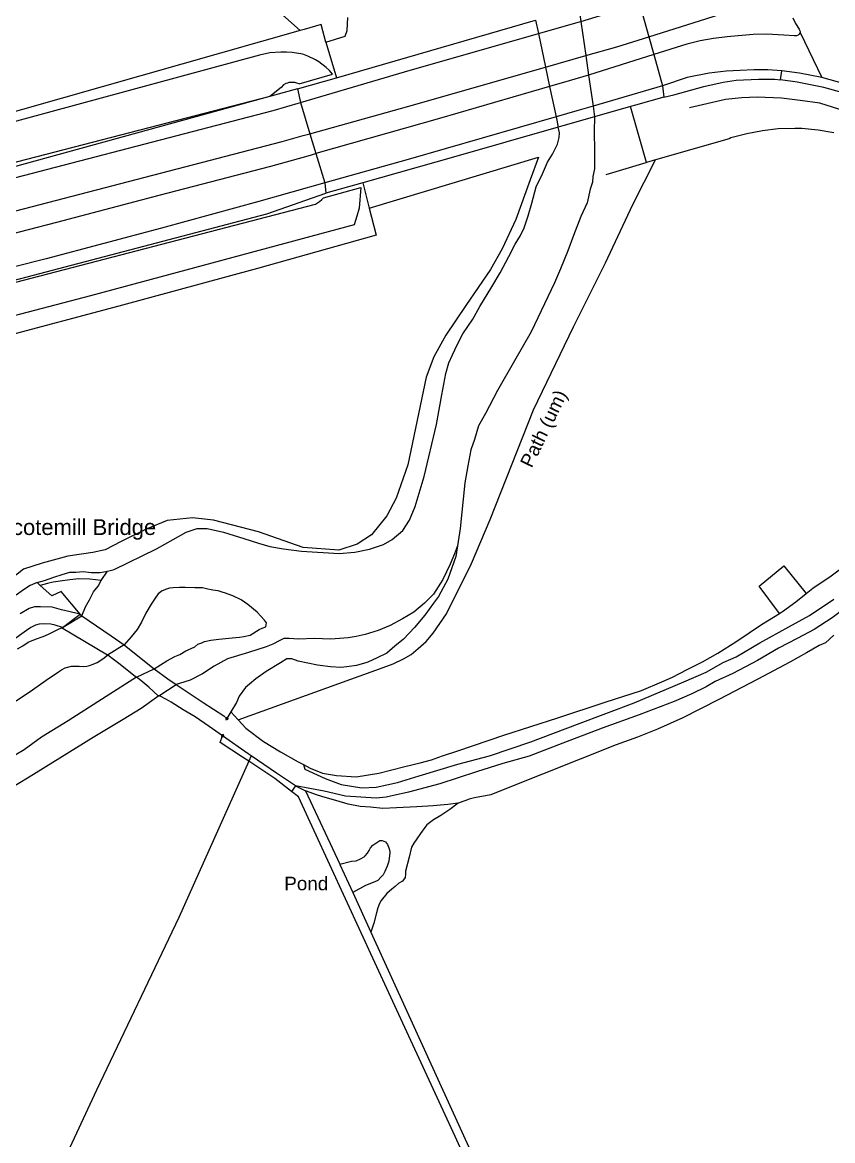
# Model space of a CAD drawing. Header units: millimetres. Extents: x 111502 to 977541, y 8702 to 1044108.
# Drawn here: x 488517.7 to 488697.9, y 242608.1 to 242856.8 of the extents above; entities that cross this region are included whole.
import ezdxf

# ---------------------------------------------------------------- set-up
doc = ezdxf.new("R2010")
doc.units = ezdxf.units.MM
doc.header["$LTSCALE"] = 0.25
doc.linetypes.add('DASHED2', pattern=[9.525, 6.35, -3.175])
doc.layers.add('E HVSS As Laid HV', color=10, linetype='Continuous')
doc.layers.add('X HVSS Site Background', color=8, linetype='Continuous')
doc.styles.add('OS Master Map$1$Standard', font='txt')

# ---------------------------------------------------------------- blocks, each defined once
blk = doc.blocks.new('OS Master Map$1$OSS17')
at = {"color": 8, "true_color": 0x707070, "const_width": 0.375, "flags": 128}
blk.add_lwpolyline([(0.188, 0), (0.181, 0.049), (0.162, 0.094), (0.133, 0.133), (0.094, 0.162), (0.049, 0.181), (0, 0.188), (-0.049, 0.181), (-0.094, 0.162), (-0.133, 0.133), (-0.162, 0.094), (-0.181, 0.049), (-0.188, 0), (-0.181, -0.049), (-0.162, -0.094), (-0.133, -0.133), (-0.094, -0.162), (-0.049, -0.181), (0, -0.188), (0.049, -0.181), (0.094, -0.162), (0.133, -0.133), (0.162, -0.094), (0.181, -0.049), (0.188, 0), (0.181, 0.049)], dxfattribs=at)
blk = doc.blocks.new('OS Master Map$1$OSS5')
at = {"color": 8, "true_color": 0x707070, "const_width": 0.174, "flags": 128}
blk.add_lwpolyline([(-0.5, 0), (0.5, 0)], dxfattribs=at)
blk = doc.blocks.new('OS MAP 060722')
at = {"layer": 'X HVSS Site Background', "flags": 128}
for points in [[(-283.62, 3790.76), (-283.75, 3789.84), (-283.75, 3789.84), (-285.71, 3778.9), (-285.71, 3778.9), (-274.8, 3764.02), (-274.8, 3764.02), (-269.01, 3759.57), (-269.01, 3759.57), (-261.5, 3754.66), (-261.5, 3754.66), (-240.84, 3737.44), (-240.84, 3737.44), (-231.09, 3728.65)], [(-225.38, 3726.09), (-221.07, 3727.41), (-221.07, 3727.41), (-220.61, 3728.65), (-220.61, 3728.65), (-220.45, 3731.6)], [(-121.52, 3731.47), (-120.92, 3730.27), (-120.92, 3730.27), (-120.12, 3728.97), (-120.12, 3728.97), (-120.02, 3728.77), (-120.02, 3728.77), (-119.92, 3728.47), (-119.92, 3728.47), (-119.92, 3728.27)], [(-230.98, 3712.69), (-207.88, 3719.49), (-207.88, 3719.49), (-178.07, 3727.99), (-178.07, 3727.99), (-168.98, 3730.59), (-168.98, 3730.59), (-168.64, 3730.69), (-168.64, 3730.69), (-161.85, 3732.77), (-161.85, 3732.77), (-155.58, 3734.69)], [(-169.08, 3733.79), (-168.64, 3730.69), (-168.64, 3730.69), (-167.55, 3723.09), (-167.55, 3723.09), (-166.93, 3718.75), (-166.93, 3718.75), (-165.95, 3711.86), (-165.95, 3711.86), (-165.61, 3709.5)], [(-155.58, 3734.69), (-153.52, 3727.3)], [(-153.52, 3727.3), (-140.62, 3731.37), (-140.62, 3731.37), (-138.99, 3731.89), (-138.99, 3731.89), (-135.62, 3732.97), (-135.62, 3732.97), (-132.22, 3734.17)], [(-222.98, 3718.19), (-178.71, 3731)], [(-178.71, 3731), (-178.07, 3727.99), (-178.07, 3727.99), (-176.5, 3720.54), (-176.5, 3720.54), (-175.59, 3716.23), (-175.59, 3716.23), (-174.16, 3709.47), (-174.16, 3709.47), (-173.68, 3707.2)], [(-231.09, 3728.65), (-292.78, 3711.09), (-292.78, 3711.09), (-310.21, 3706.29), (-310.21, 3706.29), (-310.58, 3706.19), (-310.58, 3706.19), (-320.88, 3703.29), (-320.88, 3703.29), (-330.62, 3700.73)], [(-225.38, 3726.09), (-226.38, 3729.99), (-226.38, 3729.99), (-230.21, 3728.9), (-230.21, 3728.9), (-231.09, 3728.65)], [(-119.92, 3728.27), (-120.12, 3727.87), (-120.12, 3727.87), (-120.32, 3727.67), (-120.32, 3727.67), (-120.72, 3727.47), (-120.72, 3727.47), (-121.22, 3727.47), (-121.22, 3727.47), (-123.52, 3727.67), (-123.52, 3727.67), (-127.32, 3727.87), (-127.32, 3727.87), (-130.32, 3727.77), (-130.32, 3727.77), (-136.12, 3727.27), (-136.12, 3727.27), (-139.12, 3726.87), (-139.12, 3726.87), (-142.12, 3726.37), (-142.12, 3726.37), (-145.12, 3725.67), (-145.12, 3725.67), (-152.42, 3723.36)], [(-119.92, 3728.27), (-115.05, 3718.21)], [(-228.88, 3705.73), (-206.88, 3711.89), (-206.88, 3711.89), (-176.5, 3720.54), (-176.5, 3720.54), (-167.55, 3723.09), (-167.55, 3723.09), (-160.65, 3725.05), (-160.65, 3725.05), (-153.52, 3727.3)], [(-225.38, 3726.09), (-222.98, 3718.19)], [(-153.52, 3727.3), (-152.42, 3723.36)], [(-231.28, 3716.79), (-223.88, 3718.99), (-223.88, 3718.99), (-224.58, 3719.79), (-224.58, 3719.79), (-225.28, 3720.49), (-225.28, 3720.49), (-226.88, 3721.69), (-226.88, 3721.69), (-227.68, 3722.19), (-227.68, 3722.19), (-229.38, 3722.99), (-229.38, 3722.99), (-230.48, 3723.39), (-230.48, 3723.39), (-232.88, 3723.79), (-232.88, 3723.79), (-234.08, 3723.89), (-234.08, 3723.89), (-235.38, 3723.89), (-235.38, 3723.89), (-237.78, 3723.69), (-237.78, 3723.69), (-240.08, 3723.19), (-240.08, 3723.19), (-310.58, 3704.09)], [(-152.42, 3723.36), (-166.93, 3718.75), (-166.93, 3718.75), (-171.28, 3717.49), (-171.28, 3717.49), (-175.59, 3716.23), (-175.59, 3716.23), (-200.08, 3709.09), (-200.08, 3709.09), (-227.55, 3701.33)], [(-152.42, 3723.36), (-150.48, 3716.39)], [(-231.68, 3715.69), (-222.98, 3718.19)], [(-123.95, 3719.71), (-127.05, 3719.91), (-127.05, 3719.91), (-130.15, 3719.91), (-130.15, 3719.91), (-133.25, 3719.81), (-133.25, 3719.81), (-136.35, 3719.61), (-136.35, 3719.61), (-140.15, 3719.21), (-140.15, 3719.21), (-145.04, 3718.21), (-145.04, 3718.21), (-150.48, 3716.39)], [(-124.25, 3717.71), (-123.95, 3719.71)], [(-115.05, 3718.21), (-120.05, 3719.21), (-120.05, 3719.21), (-123.95, 3719.71)], [(-96.05, 3709.5), (-100.27, 3712.66), (-100.27, 3712.66), (-101.7, 3713.35), (-101.7, 3713.35), (-103.65, 3714.51), (-103.65, 3714.51), (-107.65, 3716.01), (-107.65, 3716.01), (-110.05, 3716.81), (-110.05, 3716.81), (-115.05, 3718.21)], [(-231.28, 3716.79), (-231.78, 3716.99), (-231.78, 3716.99), (-232.28, 3717.09), (-232.28, 3717.09), (-233.58, 3717.09), (-233.58, 3717.09), (-233.88, 3716.99), (-233.88, 3716.99), (-234.28, 3716.89), (-234.28, 3716.89), (-234.78, 3716.59), (-234.78, 3716.59), (-235.28, 3715.99), (-235.28, 3715.99), (-237.78, 3713.99), (-237.78, 3713.99), (-310.58, 3695.19), (-310.58, 3695.19), (-331.32, 3689.84)], [(-231.68, 3715.69), (-310.58, 3693.99)], [(-231.68, 3715.69), (-230.98, 3712.69)], [(-150.48, 3716.39), (-165.95, 3711.86), (-165.95, 3711.86), (-169.58, 3710.79), (-169.58, 3710.79), (-174.16, 3709.47), (-174.16, 3709.47), (-207.08, 3699.99), (-207.08, 3699.99), (-225.58, 3694.79)], [(-150.48, 3716.39), (-150.18, 3713.89)], [(-150.18, 3713.89), (-147.96, 3714.4), (-147.96, 3714.4), (-141.29, 3716.26), (-141.29, 3716.26), (-137.04, 3717.21), (-137.04, 3717.21), (-134.14, 3717.65), (-134.14, 3717.65), (-129.15, 3717.86), (-129.15, 3717.86), (-125.51, 3717.86), (-125.51, 3717.86), (-124.25, 3717.71)], [(-101.68, 3711.26), (-108.25, 3714.11), (-108.25, 3714.11), (-110.65, 3714.91), (-110.65, 3714.91), (-114.65, 3716.01), (-114.65, 3716.01), (-120.55, 3717.21), (-120.55, 3717.21), (-124.25, 3717.71)], [(-150.18, 3713.89), (-156.48, 3712.09), (-156.48, 3712.09), (-157.64, 3711.76)], [(-109.67, 3710.65), (-115.52, 3712.53), (-115.52, 3712.53), (-119.92, 3713.14), (-119.92, 3713.14), (-124.02, 3713.64), (-124.02, 3713.64), (-129.42, 3713.84), (-129.42, 3713.84), (-132.82, 3713.74), (-132.82, 3713.74), (-136.49, 3713.31), (-136.49, 3713.31), (-144.48, 3711.49)], [(-331.55, 3686.34), (-310.58, 3691.79), (-310.58, 3691.79), (-237.08, 3710.89), (-237.08, 3710.89), (-230.98, 3712.69)], [(-230.98, 3712.69), (-228.88, 3705.73)], [(-157.64, 3711.76), (-165.61, 3709.5)], [(-154.02, 3699.34), (-157.64, 3711.76)], [(-165.61, 3709.5), (-165.68, 3706.19), (-165.68, 3706.19), (-165.58, 3701.89), (-165.58, 3701.89), (-165.58, 3697.89), (-165.58, 3697.89), (-165.98, 3696.19), (-165.98, 3696.19), (-166.08, 3694.99), (-166.08, 3694.99), (-166.58, 3693.39), (-166.58, 3693.39), (-167.28, 3690.39), (-167.28, 3690.39), (-168.68, 3687.29), (-168.68, 3687.29), (-170.28, 3683.09), (-170.28, 3683.09), (-171.58, 3679.69), (-171.58, 3679.69), (-173.18, 3675.69), (-173.18, 3675.69), (-174.48, 3672.59), (-174.48, 3672.59), (-179.68, 3661.69), (-179.68, 3661.69), (-183.38, 3655.19), (-183.38, 3655.19), (-187.18, 3648.59), (-187.18, 3648.59), (-189.88, 3643.49), (-189.88, 3643.49), (-191.38, 3640.79), (-191.38, 3640.79), (-192.28, 3637.69), (-192.28, 3637.69), (-193.08, 3635.39), (-193.08, 3635.39), (-193.78, 3631.89), (-193.78, 3631.89), (-194.48, 3628.09), (-194.48, 3628.09), (-195.52, 3617.91), (-195.52, 3617.91), (-196.08, 3614.05)], [(-165.61, 3709.5), (-172.68, 3707.49), (-172.68, 3707.49), (-173.68, 3707.2)], [(-273.92, 3608.43), (-272.42, 3608.83), (-272.42, 3608.83), (-262.99, 3613.41), (-262.99, 3613.41), (-259.32, 3615.51), (-259.32, 3615.51), (-256.38, 3617.08), (-256.38, 3617.08), (-253.97, 3617.92), (-253.97, 3617.92), (-251.76, 3617.92), (-251.76, 3617.92), (-248.09, 3617.08), (-248.09, 3617.08), (-243.58, 3615.72), (-243.58, 3615.72), (-240.33, 3614.67), (-240.33, 3614.67), (-237.81, 3613.94), (-237.81, 3613.94), (-234.77, 3613.41), (-234.77, 3613.41), (-230.78, 3612.89), (-230.78, 3612.89), (-222.39, 3612.36), (-222.39, 3612.36), (-218.93, 3612.68), (-218.93, 3612.68), (-215.68, 3613.31), (-215.68, 3613.31), (-212.53, 3614.36), (-212.53, 3614.36), (-210.64, 3615.51), (-210.64, 3615.51), (-208.23, 3617.5), (-208.23, 3617.5), (-206.76, 3619.81), (-206.76, 3619.81), (-205.5, 3622.85), (-205.5, 3622.85), (-203.48, 3629.53), (-203.48, 3629.53), (-200.78, 3641.09), (-200.78, 3641.09), (-199.58, 3647.69), (-199.58, 3647.69), (-198.68, 3652.39), (-198.68, 3652.39), (-197.98, 3654.79), (-197.98, 3654.79), (-197.18, 3656.59), (-197.18, 3656.59), (-196.18, 3658.79), (-196.18, 3658.79), (-194.88, 3661.19), (-194.88, 3661.19), (-192.68, 3664.49), (-192.68, 3664.49), (-191.08, 3667.29), (-191.08, 3667.29), (-188.48, 3671.69), (-188.48, 3671.69), (-186.58, 3674.79), (-186.58, 3674.79), (-184.68, 3678.39), (-184.68, 3678.39), (-183.28, 3681.19), (-183.28, 3681.19), (-182.08, 3683.09), (-182.08, 3683.09), (-181.28, 3684.79), (-181.28, 3684.79), (-180.38, 3687.49), (-180.38, 3687.49), (-179.58, 3690.29), (-179.58, 3690.29), (-178.58, 3693.89), (-178.58, 3693.89), (-177.18, 3696.79), (-177.18, 3696.79), (-176.08, 3699.39), (-176.08, 3699.39), (-174.98, 3701.19), (-174.98, 3701.19), (-173.88, 3703.39), (-173.88, 3703.39), (-173.48, 3704.89), (-173.48, 3704.89), (-173.38, 3705.89), (-173.38, 3705.89), (-173.68, 3707.2)], [(-173.68, 3707.2), (-196.98, 3700.49), (-196.98, 3700.49), (-217.14, 3694.81)], [(-112.38, 3705.89), (-115.88, 3706.49), (-115.88, 3706.49), (-119.48, 3706.89), (-119.48, 3706.89), (-121.08, 3706.89), (-121.08, 3706.89), (-124.78, 3706.79), (-124.78, 3706.79), (-128.28, 3706.39), (-128.28, 3706.39), (-131.78, 3705.69), (-131.78, 3705.69), (-135.28, 3704.79), (-135.28, 3704.79), (-135.68, 3704.59), (-135.68, 3704.59), (-152.08, 3699.89)], [(-332.03, 3678.8), (-310.58, 3684.39), (-310.58, 3684.39), (-235.08, 3703.99), (-235.08, 3703.99), (-230.4, 3705.3), (-230.4, 3705.3), (-228.88, 3705.73)], [(-228.88, 3705.73), (-227.55, 3701.33)], [(-332.34, 3674.01), (-316.78, 3677.89), (-316.78, 3677.89), (-285.18, 3686.09), (-285.18, 3686.09), (-262.43, 3692.04), (-262.43, 3692.04), (-237.58, 3698.49), (-237.58, 3698.49), (-229.32, 3700.83), (-229.32, 3700.83), (-227.55, 3701.33)], [(-227.55, 3701.33), (-225.58, 3694.79)], [(-215.7, 3689.18), (-178.08, 3700.49), (-178.08, 3700.49), (-179.92, 3695.47), (-179.92, 3695.47), (-183.1, 3686.65), (-183.1, 3686.65), (-186.17, 3680.16), (-186.17, 3680.16), (-188.74, 3675.5), (-188.74, 3675.5), (-194.26, 3667.53), (-194.26, 3667.53), (-198.67, 3660.91), (-198.67, 3660.91), (-201.36, 3656.13), (-201.36, 3656.13), (-203.08, 3651.6), (-203.08, 3651.6), (-207.12, 3632.11), (-207.12, 3632.11), (-209.7, 3624.64), (-209.7, 3624.64), (-211.78, 3620.71), (-211.78, 3620.71), (-215.21, 3616.55), (-215.21, 3616.55), (-218.4, 3614.46), (-218.4, 3614.46), (-222.44, 3613.12), (-222.44, 3613.12), (-230.41, 3613.73), (-230.41, 3613.73), (-240.34, 3617.16), (-240.34, 3617.16), (-250.32, 3619.78), (-250.32, 3619.78), (-255, 3620.3), (-255, 3620.3), (-260.63, 3619.69), (-260.63, 3619.69), (-265.31, 3617.78), (-265.31, 3617.78), (-270.86, 3615.01), (-270.86, 3615.01), (-274.41, 3613.19), (-274.41, 3613.19), (-277.19, 3612.58), (-277.19, 3612.58), (-282.73, 3611.8), (-282.73, 3611.8), (-288.45, 3610.24), (-288.45, 3610.24), (-292.61, 3608.86), (-292.61, 3608.86), (-295.38, 3606.69)], [(-244.88, 3575.4), (-212.62, 3587.03), (-212.62, 3587.03), (-210.42, 3587.83), (-210.42, 3587.83), (-208.12, 3588.93), (-208.12, 3588.93), (-206.42, 3589.93), (-206.42, 3589.93), (-204.82, 3591.23), (-204.82, 3591.23), (-203.02, 3592.83), (-203.02, 3592.83), (-201.52, 3594.63), (-201.52, 3594.63), (-198.52, 3598.93), (-198.52, 3598.93), (-192.96, 3610.17), (-192.96, 3610.17), (-188.8, 3619.96), (-188.8, 3619.96), (-179.18, 3644.29), (-179.18, 3644.29), (-170.28, 3662.79), (-170.28, 3662.79), (-163.18, 3676.99), (-163.18, 3676.99), (-157.08, 3689.99), (-157.08, 3689.99), (-152.08, 3699.89)], [(-154.02, 3699.34), (-154.18, 3699.29), (-154.18, 3699.29), (-163.08, 3696.59)], [(-152.08, 3699.89), (-154.02, 3699.34)], [(-225.88, 3691.49), (-217.58, 3693.79), (-217.58, 3693.79), (-217.98, 3689.19), (-217.98, 3689.19), (-218.48, 3687.39), (-218.48, 3687.39), (-219.08, 3685.49), (-219.08, 3685.49), (-277.68, 3669.69), (-277.68, 3669.69), (-310.58, 3661.09), (-310.58, 3661.09), (-333.55, 3655.11)], [(-225.58, 3694.79), (-240.28, 3690.69), (-240.28, 3690.69), (-261.88, 3684.69), (-261.88, 3684.69), (-287.58, 3677.89), (-287.58, 3677.89), (-310.2, 3672.18), (-310.2, 3672.18), (-310.57, 3672.09), (-310.57, 3672.09), (-314.88, 3670.99), (-314.88, 3670.99), (-332.83, 3666.34)], [(-225.58, 3694.79), (-225.38, 3692.49)], [(-217.14, 3694.81), (-225.38, 3692.49)], [(-217.14, 3694.81), (-215.7, 3689.18)], [(-333.06, 3662.79), (-310.78, 3668.39), (-310.78, 3668.39), (-310.58, 3668.49), (-310.58, 3668.49), (-227.68, 3690.09), (-227.68, 3690.09), (-227.18, 3690.39), (-227.18, 3690.39), (-226.78, 3690.69), (-226.78, 3690.69), (-226.28, 3691.09), (-226.28, 3691.09), (-225.88, 3691.49)], [(-238.46, 3687.93), (-225.38, 3692.49)], [(-215.7, 3689.18), (-214.18, 3683.19), (-214.18, 3683.19), (-240.58, 3675.79), (-240.58, 3675.79), (-271.38, 3667.39), (-271.38, 3667.39), (-297.58, 3660.39), (-297.58, 3660.39), (-335.67, 3651.08)], [(-333.02, 3663.31), (-310.95, 3668.86), (-310.95, 3668.86), (-310.76, 3668.96), (-310.76, 3668.96), (-238.46, 3687.93)], [(-230.32, 3565.43), (-230.02, 3564.43), (-230.02, 3564.43), (-225.52, 3562.33), (-225.52, 3562.33), (-221.92, 3561.03), (-221.92, 3561.03), (-217.39, 3560.26), (-217.39, 3560.26), (-214.2, 3560.37), (-214.2, 3560.37), (-209.43, 3561.43), (-209.43, 3561.43), (-204.58, 3562.89), (-204.58, 3562.89), (-195.98, 3565.49), (-195.98, 3565.49), (-188.98, 3567.39), (-188.98, 3567.39), (-179.78, 3570.49), (-179.78, 3570.49), (-169.38, 3574.39), (-169.38, 3574.39), (-156.78, 3579.19), (-156.78, 3579.19), (-145.78, 3583.79), (-145.78, 3583.79), (-140.78, 3585.99), (-140.78, 3585.99), (-136.98, 3588.09), (-136.98, 3588.09), (-134.08, 3589.39), (-134.08, 3589.39), (-128.88, 3592.49), (-128.88, 3592.49), (-122.38, 3596.09), (-122.38, 3596.09), (-117.78, 3598.59), (-117.78, 3598.59), (-112.38, 3602.19)], [(-118.56, 3603.48), (-117.08, 3604.69), (-117.08, 3604.69), (-112.98, 3607.39), (-112.98, 3607.39), (-109.18, 3610.19)], [(-108.38, 3601.29), (-112.78, 3598.09), (-112.78, 3598.09), (-116.78, 3595.49), (-116.78, 3595.49), (-120.58, 3593.49), (-120.58, 3593.49), (-124.68, 3591.29), (-124.68, 3591.29), (-129.38, 3588.59), (-129.38, 3588.59), (-134.88, 3585.69), (-134.88, 3585.69), (-138.78, 3583.89), (-138.78, 3583.89), (-140.78, 3582.69), (-140.78, 3582.69), (-143.98, 3581.19), (-143.98, 3581.19), (-147.88, 3579.49), (-147.88, 3579.49), (-155.68, 3576.49), (-155.68, 3576.49), (-163.88, 3573.49), (-163.88, 3573.49), (-172.68, 3570.19), (-172.68, 3570.19), (-180.18, 3567.29), (-180.18, 3567.29), (-185.98, 3565.69), (-185.98, 3565.69), (-191.88, 3563.79), (-191.88, 3563.79), (-199.98, 3561.17), (-199.98, 3561.17), (-206.97, 3559.27), (-206.97, 3559.27), (-211.91, 3558.17), (-211.91, 3558.17), (-214.16, 3557.92), (-214.16, 3557.92), (-220.96, 3558.37), (-220.96, 3558.37), (-225.72, 3559.53), (-225.72, 3559.53), (-232.07, 3560.73)], [(-112.38, 3594.19), (-114.28, 3592.49), (-114.28, 3592.49), (-115.68, 3591.89), (-115.68, 3591.89), (-118.48, 3590.29), (-118.48, 3590.29), (-122.18, 3588.19), (-122.18, 3588.19), (-129.28, 3584.39), (-129.28, 3584.39), (-137.98, 3579.89), (-137.98, 3579.89), (-145.98, 3575.79), (-145.98, 3575.79), (-151.58, 3573.29), (-151.58, 3573.29), (-156.08, 3571.49), (-156.08, 3571.49), (-160.78, 3569.79), (-160.78, 3569.79), (-185.22, 3560.14), (-185.22, 3560.14), (-188.66, 3558.72), (-188.66, 3558.72), (-192.32, 3558.03), (-192.32, 3558.03), (-193.52, 3557.73), (-193.52, 3557.73), (-194.42, 3557.33), (-194.42, 3557.33), (-195.92, 3556.83)], [(-196.08, 3614.05), (-196.75, 3612.33), (-196.75, 3612.33), (-197.73, 3609.96), (-197.73, 3609.96), (-199.33, 3606.61), (-199.33, 3606.61), (-201.42, 3603.33), (-201.42, 3603.33), (-203.42, 3601.33), (-203.42, 3601.33), (-205.82, 3599.33), (-205.82, 3599.33), (-208.32, 3597.83), (-208.32, 3597.83), (-211.02, 3596.33), (-211.02, 3596.33), (-213.72, 3595.23), (-213.72, 3595.23), (-216.62, 3594.33), (-216.62, 3594.33), (-218.62, 3593.93), (-218.62, 3593.93), (-220.42, 3593.63), (-220.42, 3593.63), (-224.22, 3593.33), (-224.22, 3593.33), (-227.92, 3593.43), (-227.92, 3593.43), (-231.42, 3593.33), (-231.42, 3593.33), (-233.52, 3593.43), (-233.52, 3593.43), (-234.72, 3593.43), (-234.72, 3593.43), (-235.62, 3593.03), (-235.62, 3593.03), (-237.12, 3592.23), (-237.12, 3592.23), (-238.62, 3591.63), (-238.62, 3591.63), (-242.52, 3590.33), (-242.52, 3590.33), (-247.22, 3588.93), (-247.22, 3588.93), (-250.22, 3587.33), (-250.22, 3587.33), (-252.82, 3585.63), (-252.82, 3585.63), (-255.52, 3584.23), (-255.52, 3584.23), (-257.92, 3583.45), (-257.92, 3583.45), (-258.61, 3583.23)], [(-196.08, 3614.05), (-196.46, 3611.68), (-196.46, 3611.68), (-198.21, 3606.65), (-198.21, 3606.65), (-200.32, 3602.83), (-200.32, 3602.83), (-201.42, 3601.33), (-201.42, 3601.33), (-203.32, 3598.63), (-203.32, 3598.63), (-205.62, 3595.93), (-205.62, 3595.93), (-208.12, 3593.33), (-208.12, 3593.33), (-210.02, 3591.73), (-210.02, 3591.73), (-211.82, 3590.23), (-211.82, 3590.23), (-213.92, 3589.13), (-213.92, 3589.13), (-216.02, 3588.23), (-216.02, 3588.23), (-216.22, 3588.13), (-216.22, 3588.13), (-218.52, 3587.43), (-218.52, 3587.43), (-220.72, 3587.13), (-220.72, 3587.13), (-222.02, 3587.03), (-222.02, 3587.03), (-224.32, 3587.13), (-224.32, 3587.13), (-226.62, 3587.43), (-226.62, 3587.43), (-227.22, 3587.53), (-227.22, 3587.53), (-231.52, 3588.43), (-231.52, 3588.43), (-232.92, 3588.93), (-232.92, 3588.93), (-234.02, 3588.93), (-234.02, 3588.93), (-235.42, 3588.03), (-235.42, 3588.03), (-238.62, 3586.13), (-238.62, 3586.13), (-240.92, 3584.53), (-240.92, 3584.53), (-242.32, 3583.33), (-242.32, 3583.33), (-243.22, 3582.53), (-243.22, 3582.53), (-244.62, 3580.63), (-244.62, 3580.63), (-245.22, 3579.23), (-245.22, 3579.23), (-246.52, 3577.14)], [(-124.51, 3599.04), (-128.99, 3605.08), (-128.99, 3605.08), (-123.51, 3609.63), (-123.51, 3609.63), (-118.56, 3603.48)], [(-289.56, 3605.89), (-287.92, 3606.33), (-287.92, 3606.33), (-285.82, 3607.13), (-285.82, 3607.13), (-284.02, 3607.73), (-284.02, 3607.73), (-282.32, 3608.23), (-282.32, 3608.23), (-280.92, 3608.23), (-280.92, 3608.23), (-279.32, 3608.33), (-279.32, 3608.33), (-277.52, 3608.13), (-277.52, 3608.13), (-275.52, 3608.13), (-275.52, 3608.13), (-273.92, 3608.43)], [(-275.32, 3606.33), (-277.82, 3606.63), (-277.82, 3606.63), (-280.32, 3606.73), (-280.32, 3606.73), (-282.32, 3606.53), (-282.32, 3606.53), (-284.42, 3606.23), (-284.42, 3606.23), (-286.02, 3606.03), (-286.02, 3606.03), (-287.22, 3605.73), (-287.22, 3605.73), (-288.89, 3605.28)], [(-279.59, 3598.52), (-278.82, 3600.53), (-278.82, 3600.53), (-277.92, 3602.03), (-277.92, 3602.03), (-277.02, 3603.83), (-277.02, 3603.83), (-276.02, 3605.13), (-276.02, 3605.13), (-275.32, 3606.33)], [(-275.32, 3606.33), (-273.92, 3608.43)], [(-289.56, 3605.89), (-291.12, 3605.23), (-291.12, 3605.23), (-292.82, 3604.13), (-292.82, 3604.13), (-294.21, 3603.12)], [(-288.89, 3605.28), (-289.56, 3605.89)], [(-279.95, 3598.84), (-284.22, 3603.93), (-284.22, 3603.93), (-286.32, 3602.93), (-286.32, 3602.93), (-288.89, 3605.28)], [(-263.52, 3586.73), (-260.72, 3588.53), (-260.72, 3588.53), (-258.92, 3589.43), (-258.92, 3589.43), (-257.82, 3589.93), (-257.82, 3589.93), (-256.52, 3590.73), (-256.52, 3590.73), (-255.32, 3591.23), (-255.32, 3591.23), (-254.52, 3591.63), (-254.52, 3591.63), (-253.82, 3592.23), (-253.82, 3592.23), (-252.92, 3592.53), (-252.92, 3592.53), (-252.32, 3592.83), (-252.32, 3592.83), (-250.92, 3593.13), (-250.92, 3593.13), (-249.12, 3593.33), (-249.12, 3593.33), (-246.22, 3593.63), (-246.22, 3593.63), (-244.52, 3593.73), (-244.52, 3593.73), (-243.62, 3593.93), (-243.62, 3593.93), (-242.22, 3594.23), (-242.22, 3594.23), (-240.22, 3595.43), (-240.22, 3595.43), (-239.52, 3595.73), (-239.52, 3595.73), (-238.72, 3596.03), (-238.72, 3596.03), (-238.62, 3596.53), (-238.62, 3596.53), (-238.52, 3596.93), (-238.52, 3596.93), (-239.02, 3597.53), (-239.02, 3597.53), (-240.62, 3599.33), (-240.62, 3599.33), (-242.72, 3601.03), (-242.72, 3601.03), (-244.22, 3602.03), (-244.22, 3602.03), (-246.02, 3602.93), (-246.02, 3602.93), (-247.92, 3603.63), (-247.92, 3603.63), (-248.22, 3603.73), (-248.22, 3603.73), (-249.32, 3604.03), (-249.32, 3604.03), (-250.52, 3604.23), (-250.52, 3604.23), (-251.62, 3604.43), (-251.62, 3604.43), (-252.82, 3604.73), (-252.82, 3604.73), (-254.52, 3604.73), (-254.52, 3604.73), (-256.62, 3604.83), (-256.62, 3604.83), (-257.92, 3604.83), (-257.92, 3604.83), (-259.32, 3604.73), (-259.32, 3604.73), (-260.12, 3604.63), (-260.12, 3604.63), (-260.82, 3604.43), (-260.82, 3604.43), (-261.72, 3604.03), (-261.72, 3604.03), (-262.62, 3603.43), (-262.62, 3603.43), (-263.32, 3602.43), (-263.32, 3602.43), (-264.22, 3601.13), (-264.22, 3601.13), (-265.42, 3599.13), (-265.42, 3599.13), (-266.32, 3597.13), (-266.32, 3597.13), (-267.32, 3595.43), (-267.32, 3595.43), (-268.62, 3593.83), (-268.62, 3593.83), (-270.22, 3592.03)], [(-124.51, 3599.04), (-123.78, 3599.49), (-123.78, 3599.49), (-120.88, 3601.59), (-120.88, 3601.59), (-118.56, 3603.48)], [(-279.95, 3598.84), (-284.12, 3599.83), (-284.12, 3599.83), (-286.22, 3600.43), (-286.22, 3600.43), (-288.82, 3600.53), (-288.82, 3600.53), (-290.12, 3600.53), (-290.12, 3600.53), (-291.32, 3600.13), (-291.32, 3600.13), (-293.32, 3598.93)], [(-283.92, 3595.93), (-279.95, 3598.84)], [(-279.59, 3598.52), (-279.82, 3598.68), (-279.82, 3598.68), (-279.95, 3598.84)], [(-230.32, 3565.43), (-228.82, 3564.63), (-228.82, 3564.63), (-226.12, 3563.53), (-226.12, 3563.53), (-222.96, 3563.01), (-222.96, 3563.01), (-218.61, 3562.7), (-218.61, 3562.7), (-213.59, 3563.5), (-213.59, 3563.5), (-207.78, 3564.99), (-207.78, 3564.99), (-204.38, 3565.79), (-204.38, 3565.79), (-201.88, 3566.49), (-201.88, 3566.49), (-199.38, 3567.39), (-199.38, 3567.39), (-195.98, 3568.49), (-195.98, 3568.49), (-185.78, 3571.99), (-185.78, 3571.99), (-173.78, 3575.79), (-173.78, 3575.79), (-163.28, 3579.29), (-163.28, 3579.29), (-155.18, 3581.89), (-155.18, 3581.89), (-150.68, 3583.79), (-150.68, 3583.79), (-148.28, 3584.89), (-148.28, 3584.89), (-144.98, 3586.59), (-144.98, 3586.59), (-141.58, 3588.29), (-141.58, 3588.29), (-138.18, 3590.19), (-138.18, 3590.19), (-133.98, 3592.89), (-133.98, 3592.89), (-128.48, 3596.59), (-128.48, 3596.59), (-124.51, 3599.04)], [(-283.92, 3595.93), (-285.52, 3596.43), (-285.52, 3596.43), (-286.52, 3596.63), (-286.52, 3596.63), (-287.82, 3596.73), (-287.82, 3596.73), (-289.12, 3596.63), (-289.12, 3596.63), (-289.92, 3596.43), (-289.92, 3596.43), (-290.92, 3595.93), (-290.92, 3595.93), (-291.92, 3595.23), (-291.92, 3595.23), (-295.32, 3592.83)], [(-284.12, 3595.83), (-283.92, 3595.93), (-283.92, 3595.93), (-279.59, 3598.52)], [(-279.59, 3598.52), (-273.12, 3594.03), (-273.12, 3594.03), (-270.22, 3592.03)], [(-293.92, 3591.13), (-292.72, 3591.83), (-292.72, 3591.83), (-291.52, 3592.63), (-291.52, 3592.63), (-289.92, 3593.33), (-289.92, 3593.33), (-288.22, 3593.93), (-288.22, 3593.93), (-287.02, 3594.43), (-287.02, 3594.43), (-285.82, 3595.03), (-285.82, 3595.03), (-284.92, 3595.43), (-284.92, 3595.43), (-284.12, 3595.83)], [(-283.92, 3595.93), (-284.12, 3595.83)], [(-273.89, 3589.77), (-284.12, 3595.83)], [(-270.22, 3592.03), (-273.89, 3589.77)], [(-270.22, 3592.03), (-269.42, 3591.4), (-269.42, 3591.4), (-263.52, 3586.73)], [(-267.48, 3584.85), (-274.22, 3580.53), (-274.22, 3580.53), (-282.62, 3575.13), (-282.62, 3575.13), (-288.62, 3571.53), (-288.62, 3571.53), (-292.42, 3568.73), (-292.42, 3568.73), (-294.42, 3567.53)], [(-294.22, 3579.63), (-290.62, 3582.03), (-290.62, 3582.03), (-287.52, 3584.23), (-287.52, 3584.23), (-284.82, 3586.03), (-284.82, 3586.03), (-284.12, 3586.53), (-284.12, 3586.53), (-283.32, 3586.93), (-283.32, 3586.93), (-281.92, 3587.33), (-281.92, 3587.33), (-280.22, 3587.33), (-280.22, 3587.33), (-279.22, 3587.23), (-279.22, 3587.23), (-278.52, 3587.33), (-278.52, 3587.33), (-277.92, 3587.43), (-277.92, 3587.43), (-277.12, 3587.73), (-277.12, 3587.73), (-276.22, 3588.13), (-276.22, 3588.13), (-274.92, 3588.93), (-274.92, 3588.93), (-273.89, 3589.77)], [(-267.48, 3584.85), (-267.72, 3585.03), (-267.72, 3585.03), (-271.42, 3587.93), (-271.42, 3587.93), (-272.89, 3589.03), (-272.89, 3589.03), (-273.82, 3589.73), (-273.82, 3589.73), (-273.89, 3589.77)], [(-267.48, 3584.85), (-263.52, 3586.73)], [(-263.52, 3586.73), (-260.52, 3584.53), (-260.52, 3584.53), (-258.61, 3583.23)], [(-262.48, 3580.7), (-262.62, 3580.73), (-262.62, 3580.73), (-264.72, 3582.63), (-264.72, 3582.63), (-266.52, 3584.13), (-266.52, 3584.13), (-267.48, 3584.85)], [(-262.48, 3580.7), (-258.61, 3583.23)], [(-262.48, 3580.7), (-258.61, 3583.23)], [(-258.61, 3583.23), (-257.72, 3582.63), (-257.72, 3582.63), (-252.62, 3579.23), (-252.62, 3579.23), (-248.02, 3576.23), (-248.02, 3576.23), (-247.36, 3575.66)], [(-262.48, 3580.7), (-266.42, 3577.93), (-266.42, 3577.93), (-270.42, 3575.43), (-270.42, 3575.43), (-277.12, 3571.43), (-277.12, 3571.43), (-284.52, 3566.83), (-284.52, 3566.83), (-291.32, 3562.63), (-291.32, 3562.63), (-296.22, 3559.63)], [(-248.32, 3571.82), (-251.32, 3573.93), (-251.32, 3573.93), (-254.42, 3576.03), (-254.42, 3576.03), (-257.12, 3577.63), (-257.12, 3577.63), (-259.72, 3579.33), (-259.72, 3579.33), (-260.82, 3579.93), (-260.82, 3579.93), (-262.22, 3580.63), (-262.22, 3580.63), (-262.48, 3580.7)], [(-246.52, 3577.14), (-247.36, 3575.66)], [(-246.52, 3577.14), (-244.88, 3575.4)], [(-244.88, 3575.4), (-243.12, 3573.53), (-243.12, 3573.53), (-239.22, 3570.53), (-239.22, 3570.53), (-235.42, 3568.23), (-235.42, 3568.23), (-231.52, 3566.03), (-231.52, 3566.03), (-230.32, 3565.43)], [(-242.48, 3566.15), (-243.92, 3567.09), (-243.92, 3567.09), (-248.82, 3570.33), (-248.82, 3570.33), (-248.32, 3571.82)], [(-241.94, 3567.37), (-242.62, 3567.83), (-242.62, 3567.83), (-248.32, 3571.82)], [(-241.94, 3567.37), (-242.48, 3566.15)], [(-232.07, 3560.73), (-236.32, 3563.53), (-236.32, 3563.53), (-241.94, 3567.37)], [(-242.48, 3566.15), (-258.06, 3531.43), (-258.06, 3531.43), (-276.39, 3493.01), (-276.39, 3493.01), (-285.76, 3472.77)], [(-233.03, 3559.47), (-236.72, 3562.33), (-236.72, 3562.33), (-242.48, 3566.15)], [(-232.07, 3560.73), (-233.03, 3559.47)], [(-179.25, 3448.8), (-181.12, 3448.53), (-181.12, 3448.53), (-196.62, 3482.73), (-196.62, 3482.73), (-214.02, 3520.43), (-214.02, 3520.43), (-231.42, 3558.23), (-231.42, 3558.23), (-233.03, 3559.47)], [(-232.07, 3560.73), (-229.89, 3559.57)], [(-195.92, 3556.83), (-198.22, 3556.53), (-198.22, 3556.53), (-201.52, 3556.23), (-201.52, 3556.23), (-205.12, 3556.03), (-205.12, 3556.03), (-209.62, 3555.83), (-209.62, 3555.83), (-212.72, 3555.63), (-212.72, 3555.63), (-215.42, 3555.93), (-215.42, 3555.93), (-217.72, 3556.13), (-217.72, 3556.13), (-220.42, 3556.63), (-220.42, 3556.63), (-223.12, 3557.43), (-223.12, 3557.43), (-225.52, 3558.13), (-225.52, 3558.13), (-227.22, 3558.63), (-227.22, 3558.63), (-229.89, 3559.57)], [(-229.89, 3559.57), (-222.24, 3543.27)], [(-195.92, 3556.83), (-197.82, 3555.43), (-197.82, 3555.43), (-199.82, 3554.13), (-199.82, 3554.13), (-201.42, 3553.13), (-201.42, 3553.13), (-202.92, 3552.03), (-202.92, 3552.03), (-203.32, 3551.43), (-203.32, 3551.43), (-204.32, 3550.13), (-204.32, 3550.13), (-205.12, 3548.93), (-205.12, 3548.93), (-205.82, 3547.93), (-205.82, 3547.93), (-206.32, 3547.03), (-206.32, 3547.03), (-206.82, 3544.83), (-206.82, 3544.83), (-207.62, 3541.73), (-207.62, 3541.73), (-207.62, 3541.03), (-207.62, 3541.03), (-207.72, 3540.33), (-207.72, 3540.33), (-208.32, 3539.53), (-208.32, 3539.53), (-209.12, 3539.03), (-209.12, 3539.03), (-209.92, 3538.33), (-209.92, 3538.33), (-210.72, 3537.73), (-210.72, 3537.73), (-211.82, 3536.73), (-211.82, 3536.73), (-213.02, 3535.23), (-213.02, 3535.23), (-213.42, 3534.53), (-213.42, 3534.53), (-213.82, 3533.53), (-213.82, 3533.53), (-214.12, 3532.43), (-214.12, 3532.43), (-214.72, 3530.13), (-214.72, 3530.13), (-215.34, 3528.18)], [(-222.24, 3543.27), (-219.62, 3543.93), (-219.62, 3543.93), (-218.62, 3544.03), (-218.62, 3544.03), (-217.62, 3544.43), (-217.62, 3544.43), (-216.82, 3544.93), (-216.82, 3544.93), (-216.62, 3545.13), (-216.62, 3545.13), (-216.12, 3545.73), (-216.12, 3545.73), (-215.72, 3546.33), (-215.72, 3546.33), (-215.42, 3546.93), (-215.42, 3546.93), (-214.92, 3547.53), (-214.92, 3547.53), (-213.82, 3548.23), (-213.82, 3548.23), (-213.32, 3548.53), (-213.32, 3548.53), (-212.82, 3548.53), (-212.82, 3548.53), (-212.12, 3548.23), (-212.12, 3548.23), (-211.62, 3547.63), (-211.62, 3547.63), (-211.32, 3546.93), (-211.32, 3546.93), (-211.12, 3546.13), (-211.12, 3546.13), (-211.12, 3545.83), (-211.12, 3545.83), (-211.32, 3543.93), (-211.32, 3543.93), (-211.72, 3542.83), (-211.72, 3542.83), (-212.22, 3541.63), (-212.22, 3541.63), (-212.62, 3540.93), (-212.62, 3540.93), (-213.02, 3540.43), (-213.02, 3540.43), (-213.82, 3539.63), (-213.82, 3539.63), (-214.82, 3539.23), (-214.82, 3539.23), (-216.52, 3538.53), (-216.52, 3538.53), (-219.34, 3536.96)], [(-222.24, 3543.27), (-222.22, 3543.23), (-222.22, 3543.23), (-219.34, 3536.96)], [(-219.34, 3536.96), (-215.34, 3528.18)], [(-215.34, 3528.18), (-185.52, 3462.73), (-185.52, 3462.73), (-179.93, 3450.31)]]:
    blk.add_lwpolyline(points, dxfattribs=at)
at = {"layer": 'X HVSS Site Background'}
for p, rotation in [((-247.36, 3575.66), 49.20000000000001), ((-248.32, 3571.82), 234.9999999999999)]:
    blk.add_blockref('OS Master Map$1$OSS5', p, dxfattribs=dict(at, rotation=rotation))
for p in [(-247.36, 3575.66), (-248.32, 3571.82)]:
    blk.add_blockref('OS Master Map$1$OSS17', p, dxfattribs=at)
at = {"layer": 'X HVSS Site Background', "insert": (-178.78, 3630.83), "char_height": 3, "attachment_point": 7, "rotation": 64.3, "style": 'OS Master Map$1$Standard'}
blk.add_mtext('{\\farial|b0|i0|c0|p34;Path (um)}', dxfattribs=at)
at = {"layer": 'X HVSS Site Background', "style": 'OS Master Map$1$Standard'}
for s, insert, char_height, attachment_point in [('{\\farial|b0|i0|c0|p34;Caldecotemill Bridge}', (-307.92, 3615.43), 3.5, 7), ('{\\farial|b0|i0|c0|p34;Pond}', (-224.82, 3537.43), 3, 9)]:
    blk.add_mtext(s, dxfattribs=dict(at, insert=insert, char_height=char_height, attachment_point=attachment_point))

msp = doc.modelspace()

# ---------------------------------------------------------------- linework, layer by layer
at = {"lineweight": 0}
msp.add_circle((488727.82, 239008.33), 11388.42, dxfattribs=at)

# ---------------------------------------------------------------- block references
at = {"layer": 'E HVSS As Laid HV', "linetype": 'DASHED2', "lineweight": 0}
msp.add_blockref('OS MAP 060722', (488810.58, 239126.31), dxfattribs=at)
at = {"layer": 'X HVSS Site Background', "lineweight": 0}
for p, rotation in [((488563.22, 242701.97), 49.20000000000001), ((488562.26, 242698.13), 234.9999999999999)]:
    msp.add_blockref('OS Master Map$1$OSS5', p, dxfattribs=dict(at, rotation=rotation))
for p in [(488563.22, 242701.97), (488562.26, 242698.13)]:
    msp.add_blockref('OS Master Map$1$OSS17', p, dxfattribs=at)

doc.saveas('drawing.dxf')
